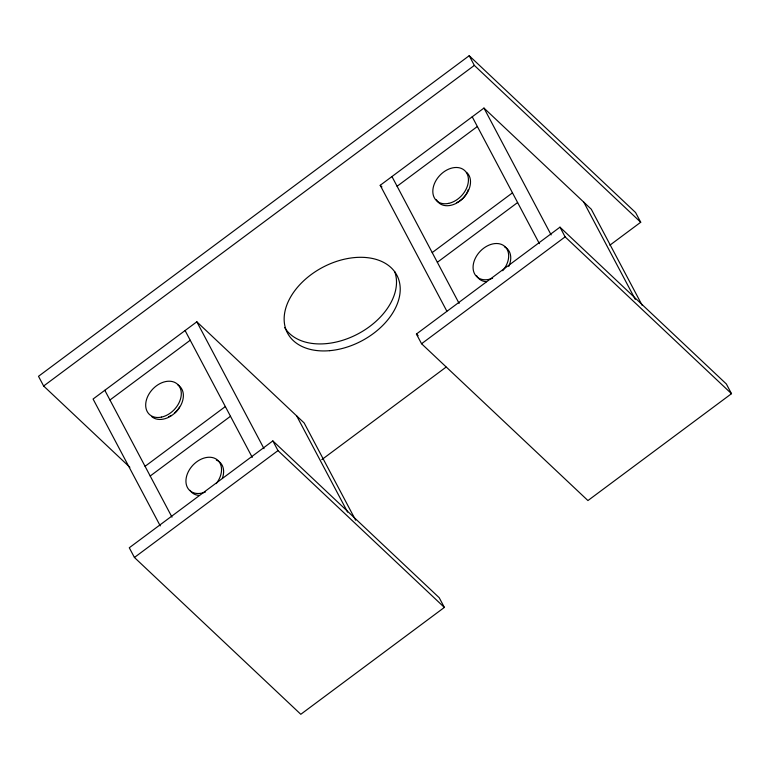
<?xml version="1.0" encoding="UTF-8"?>
<svg xmlns="http://www.w3.org/2000/svg" width="770" height="770" viewBox="0 0 770 770"><rect width="100%" height="100%" fill="white"/><g stroke="black" fill="none" stroke-linecap="round" stroke-linejoin="round"><path stroke-width="1.16" d="M609.888 245.187L640.717 222.241L635.577 212.53L469.2 55.71L38.5 376.309L43.64 386.011L129.88 467.294M43.64 386.011L474.339 65.411L640.717 222.241M355.644 520.212L304.15 422.951L196.831 321.802L93.074 399.033L160.247 525.9M446.821 311.109L380.207 185.301L483.964 108.07L591.283 209.219L642.219 305.421M109.956 399.996L190.228 340.244M397.089 186.263L477.361 126.511M145.068 466.312L225.341 406.56M432.211 252.579L512.474 192.837M150.208 476.014L230.48 416.272M437.35 262.281L517.613 202.539M272.85 440.902L129.283 547.759L134.423 557.47L300.8 714.291L444.367 607.424L439.227 597.722L272.85 440.902L277.989 450.604L444.367 607.424M416.416 334.036L559.982 227.169L726.36 383.989L731.5 393.691L587.934 500.558L421.556 343.738L416.416 334.036L418.158 335.672M134.423 557.47L277.989 450.604M421.556 343.738L565.122 236.871L731.5 393.691M321.793 459.642L446.08 367.117M380.207 185.301L381.949 186.937M583.795 202.163L635.298 299.424M469.2 55.71L474.339 65.411M559.982 227.169L565.122 236.871M483.964 108.07L551.137 234.927M472.222 116.809L539.395 243.676M391.959 176.561L459.122 303.418M296.662 415.896L347.597 512.098M196.831 321.802L264.004 448.66M185.089 330.542L252.262 457.409M104.816 390.294L171.989 517.151M504.427 246.756A20.617 14.871 -46.7 0 1 508.768 266.439M486.467 281.724A20.617 14.871 -46.7 0 1 476.64 275.756M492.627 278.22A20.617 14.871 -46.7 0 1 473.483 263.552A20.617 14.871 -46.7 0 1 499.884 243.907A20.617 14.871 -46.7 0 1 502.704 270.722M179.506 407.109A16.497 11.896 -46.7 0 1 174.79 412.903M171.354 415.386A16.497 11.896 -46.7 0 1 168.591 416.724M177.909 384.942A20.617 14.871 -46.7 0 1 177.572 410.179A20.617 14.871 -46.7 0 1 151.661 416.541M216.38 460.085A20.617 14.871 -46.7 0 1 222.405 478.286M199.334 495.457A20.617 14.871 -46.7 0 1 190.007 490.336M205.494 491.953A20.617 14.871 -46.7 0 1 186.282 477.602A20.617 14.871 -46.7 0 1 212.202 457.515A20.617 14.871 -46.7 0 1 216.245 483.618M468.275 189.622A16.497 11.896 -46.7 0 1 459.372 201.114M458.487 201.653A16.497 11.896 -46.7 0 1 456.658 202.597M466.62 172.365A20.617 14.871 -46.7 0 1 461.913 199.363A20.617 14.871 -46.7 0 1 436.388 199.728M394.654 271.541A61.86 41.638 -27.9 0 1 356.654 334.584A61.86 41.638 -27.9 0 1 284.65 327.568M161.517 417.109A20.617 14.871 -46.7 0 0 179.805 387.214A20.617 14.871 -46.7 0 0 149.149 393.759A20.617 14.871 -46.7 0 0 161.517 417.109M448.65 203.376A20.617 14.871 -46.7 0 0 466.938 173.481A20.617 14.871 -46.7 0 0 436.282 180.026A20.617 14.871 -46.7 0 0 448.65 203.376M329.627 350.677A61.86 41.638 -27.9 0 0 397.532 276.546A61.86 41.638 -27.9 0 0 299.376 285.15A61.86 41.638 -27.9 0 0 329.627 350.677"/></g></svg>
